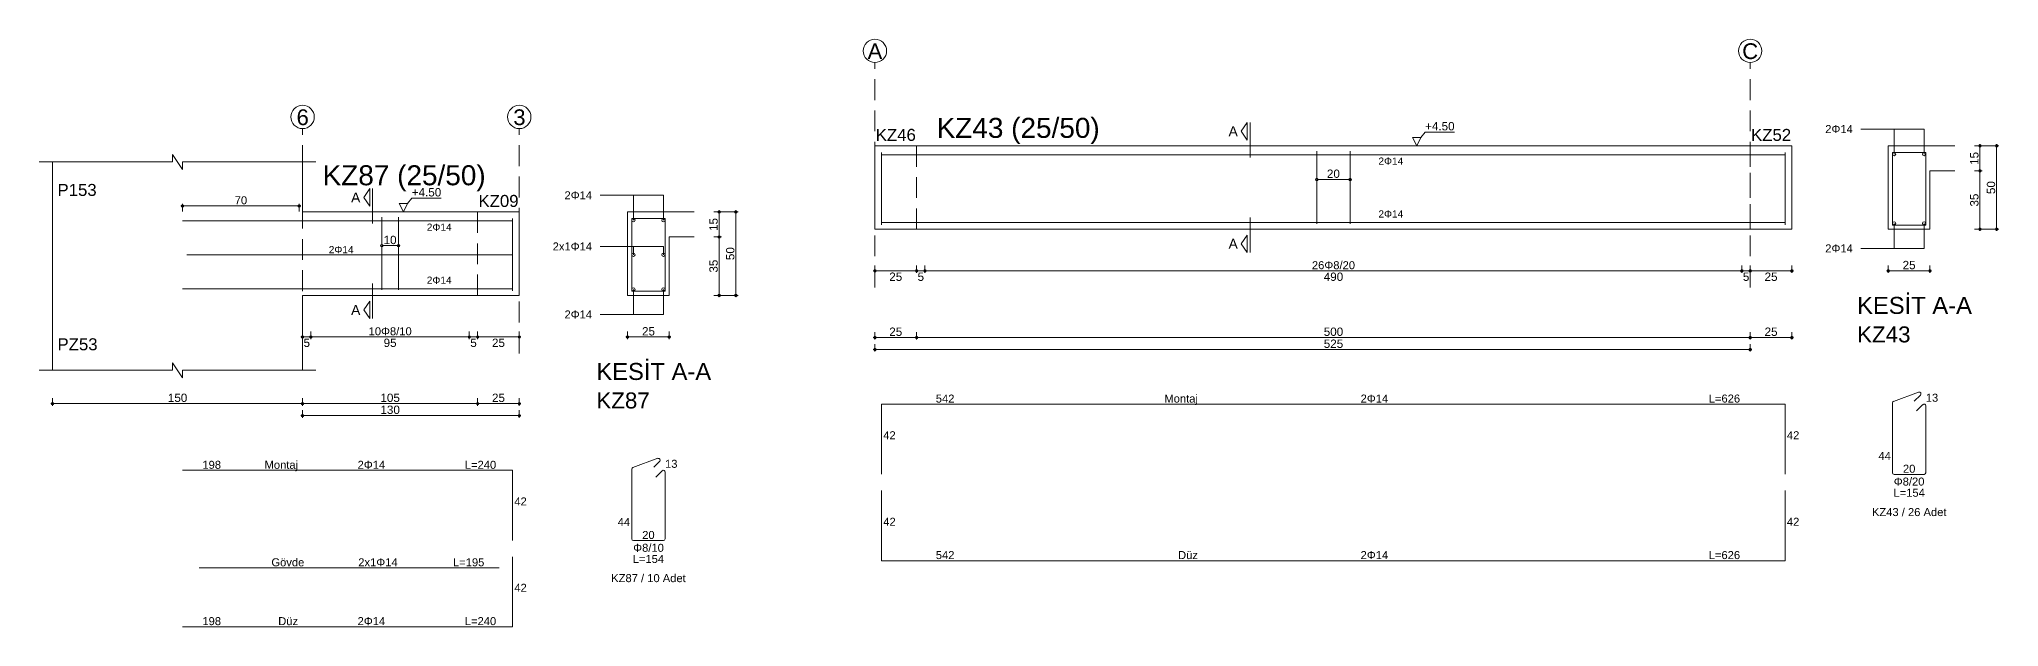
# Model space of a CAD drawing. Header units: millimetres. Extents: x 23801 to 80069, y 9628 to 14137.
# Drawn here: x 36555 to 38318, y 9748 to 10277 of the extents above; entities that cross this region are included whole.
import ezdxf

# ---------------------------------------------------------------- set-up
doc = ezdxf.new("R2010")
doc.units = ezdxf.units.MM
doc.linetypes.add('DASHDOT2', pattern=[12.7, 6.35, -3.175, 0, -3.175])
doc.linetypes.add('DASHED4', pattern=[18.75, 12.5, -6.25])
doc.layers.add('aks', color=251, linetype='DASHDOT2', lineweight=35)
for name, color, linetype in [('Donatı Topl. Uzun. Yazısı', 7, 'Continuous'), ('Donatı Uz. Yazısı', 7, 'Continuous'), ('Donatı Yazısı', 7, 'Continuous'), ('Donatı Çizgisi', 7, 'Continuous'), ('Kiriş', 7, 'Continuous'), ('Standart', 7, 'Continuous'), ('Ölçülendirme', 7, 'Continuous')]:
    doc.layers.add(name, color=color, linetype=linetype)
doc.styles.add('arial_1_18', font='arial.ttf', dxfattribs={"height": 0.2})

# ---------------------------------------------------------------- blocks, each defined once
blk = doc.blocks.new('IDE1071Entity7297')
at = {"layer": 'aks', "color": 30, "linetype": 'DASHED4', "lineweight": 5}
for points in [[(25734.9, 2001.7), (25734.9, 2136.7)], [(26259.9, 2001.7), (26259.9, 2136.7)]]:
    blk.add_lwpolyline(points, dxfattribs=at)
at = {"layer": 'aks', "color": 1, "linetype": 'Continuous', "lineweight": 5}
for centre in [(25734.9, 2143.7), (26259.9, 2143.7)]:
    blk.add_circle(centre, 7, dxfattribs=at)
at = {"layer": 'Donatı Çizgisi', "color": 5, "linetype": 'Continuous', "lineweight": 5}
for points in [[(25738.9, 2039.3), (25738.9, 2082.7)], [(25738.9, 2081.3), (26280.9, 2081.3)], [(25999.9, 2039.9), (25999.9, 2083.5)], [(26019.9, 2039.9), (26019.9, 2083.5)], [(26280.9, 2039.3), (26280.9, 2082.7)], [(26345.2, 2039.2), (26345.2, 2082.8)], [(26345.2, 2082.8), (26365.2, 2082.8)], [(26365.2, 2039.2), (26365.2, 2082.8)], [(25738.9, 2040.7), (26280.9, 2040.7)], [(26345.2, 2039.2), (26365.2, 2039.2)], [(25738.9, 1889.7), (25738.9, 1931.7)], [(25738.9, 1931.7), (26280.9, 1931.7)], [(26280.9, 1889.7), (26280.9, 1931.7)], [(26345.2, 1890.6), (26345.2, 1932.5)], [(26345.9, 1933.4), (26360.9, 1938.9)], [(26358.3, 1933.6), (26362, 1937.2)], [(26359.7, 1927.7), (26363.5, 1931.5)], [(26365.2, 1890.6), (26365.2, 1930.7)], [(26346.2, 1889.6), (26364.2, 1889.6)], [(25738.9, 1837.8), (25738.9, 1879.9)], [(26280.9, 1837.8), (26280.9, 1879.9)], [(25738.9, 1837.8), (26280.9, 1837.8)]]:
    blk.add_lwpolyline(points, dxfattribs=at)
for centre in [(26346.2, 2081.8), (26364.2, 2081.8), (26346.2, 2040.2), (26364.2, 2040.2)]:
    blk.add_circle(centre, 1, dxfattribs=at)
for centre, start, end in [((26346.2, 1932.5), 110, 180), ((26361.3, 1937.9), 315, 110), ((26364.2, 1930.7), 0, 135), ((26346.2, 1890.6), 180, 270), ((26364.2, 1890.6), 270, 0)]:
    blk.add_arc(centre, 1.02, start, end, dxfattribs=at)
at = {"layer": 'Kiriş', "color": 1, "linetype": 'DASHED4', "lineweight": 5}
for points in [[(25734.9, 2036.7), (25734.9, 2086.7)], [(25759.9, 2036.7), (25759.9, 2086.7)], [(26259.9, 2036.7), (26259.9, 2086.7)], [(26284.9, 2036.7), (26284.9, 2086.7)]]:
    blk.add_lwpolyline(points, dxfattribs=at)
at = {"layer": 'Kiriş', "color": 1, "linetype": 'Continuous', "lineweight": 5}
for points in [[(25734.9, 2086.7), (26284.9, 2086.7)], [(25734.9, 2036.7), (25734.9, 2086.7)], [(26284.9, 2036.7), (26284.9, 2086.7)], [(26342.7, 2036.7), (26342.7, 2086.7)], [(26342.7, 2086.7), (26382.7, 2086.7)], [(26367.7, 2071.7), (26382.7, 2071.7)], [(26367.7, 2036.7), (26367.7, 2071.7)], [(25734.9, 2036.7), (26284.9, 2036.7)], [(26342.7, 2036.7), (26367.7, 2036.7)]]:
    blk.add_lwpolyline(points, dxfattribs=at)
at = {"layer": 'Ölçülendirme', "color": 1, "linetype": 'Continuous', "lineweight": 5}
for points in [[(25954.6, 2095.5), (25958.1, 2100.7)], [(25958.1, 2090.2), (25954.6, 2095.5)], [(25958.1, 2090.2), (25958.1, 2100.7)], [(25959.9, 2079.7), (25959.9, 2100.7)], [(26062.4, 2091.7), (26064.9, 2095)], [(26064.9, 2095), (26082.6, 2095)], [(26326.2, 2096.8), (26364.2, 2096.8)], [(26346.2, 2081.8), (26346.2, 2096.8)], [(26364.2, 2081.8), (26364.2, 2096.8)], [(26059.9, 2086.7), (26057.4, 2091.7)], [(26057.4, 2091.7), (26062.4, 2091.7)], [(26062.4, 2091.7), (26059.9, 2086.7)], [(26059.9, 2086.7), (26059.9, 2086.7)], [(26394.5, 2086.7), (26409, 2086.7)], [(26397.7, 2035.7), (26397.7, 2087.7)], [(26407.7, 2035.7), (26407.7, 2087.7)], [(26394.5, 2071.7), (26399, 2071.7)], [(25999.9, 2066.5), (26019.9, 2066.5)], [(25959.9, 2022.7), (25959.9, 2043.7)], [(26346.2, 2025.2), (26346.2, 2040.2)], [(26364.2, 2025.2), (26364.2, 2040.2)], [(26394.5, 2036.7), (26409, 2036.7)], [(25954.6, 2028), (25958.1, 2033.2)], [(25958.1, 2022.7), (25954.6, 2028)], [(25958.1, 2022.7), (25958.1, 2033.2)], [(26326.2, 2025.2), (26364.2, 2025.2)], [(25733.9, 2011.7), (26285.9, 2011.7)], [(25734.9, 2010.5), (25734.9, 2015)], [(25759.9, 2010.5), (25759.9, 2015)], [(25764.9, 2010.5), (25764.9, 2015)], [(26254.9, 2010.5), (26254.9, 2015)], [(26259.9, 2010.5), (26259.9, 2015)], [(26284.9, 2010.5), (26284.9, 2015)], [(26341.7, 2011.7), (26368.7, 2011.7)], [(26342.7, 2010.5), (26342.7, 2015)], [(26367.7, 2010.5), (26367.7, 2015)], [(25734.9, 1970.5), (25734.9, 1975)], [(25759.9, 1970.5), (25759.9, 1975)], [(26259.9, 1970.5), (26259.9, 1975)], [(26284.9, 1970.5), (26284.9, 1975)], [(25733.9, 1971.7), (26285.9, 1971.7)], [(25733.9, 1964.5), (26260.9, 1964.5)], [(25734.9, 1963.3), (25734.9, 1967.8)], [(26259.9, 1963.3), (26259.9, 1967.8)]]:
    blk.add_lwpolyline(points, dxfattribs=at)
for centre in [(26397.7, 2086.7), (26407.7, 2086.7), (26397.7, 2071.7), (25999.9, 2066.5), (26019.9, 2066.5), (26397.7, 2036.7), (26407.7, 2036.7), (25734.9, 2011.7), (25759.9, 2011.7), (25759.9, 2011.7), (25764.9, 2011.7), (25764.9, 2011.7), (26254.9, 2011.7), (26254.9, 2011.7), (26259.9, 2011.7), (26259.9, 2011.7), (26284.9, 2011.7), (26342.7, 2011.7), (26367.7, 2011.7), (25734.9, 1971.7), (25734.9, 1964.5), (25759.9, 1971.7), (25759.9, 1971.7), (26259.9, 1971.7), (26259.9, 1971.7), (26259.9, 1964.5), (26284.9, 1971.7)]:
    blk.add_circle(centre, 0.75, dxfattribs=at)
at = {"layer": 'aks', "color": 1, "linetype": 'Continuous', "lineweight": 5, "style": 'arial_1_18'}
for s, p in [('A', (25730.5, 2138.8)), ('C', (26255.1, 2138.8))]:
    blk.add_text(s, height=9.45, dxfattribs=at).set_placement(p)
at = {"layer": 'Donatı Topl. Uzun. Yazısı', "color": 1, "linetype": 'Continuous', "lineweight": 5, "style": 'arial_1_18'}
for s, p in [('L=626', (26235, 1932.7)), ('L=154', (26345.8, 1876.2)), ('L=626', (26235, 1838.8))]:
    blk.add_text(s, height=4.8, dxfattribs=at).set_placement(p)
at = {"layer": 'Donatı Uz. Yazısı', "color": 1, "linetype": 'Continuous', "lineweight": 5, "style": 'arial_1_18'}
for s, p in [('542', (25771.4, 1932.7)), ('13', (26365.2, 1933.2)), ('42', (25739.9, 1910.7)), ('42', (26281.9, 1910.7)), ('44', (26336.8, 1898.3)), ('20', (26351.5, 1890.6)), ('42', (25739.9, 1858.8)), ('42', (26281.9, 1858.8)), ('542', (25771.4, 1838.8))]:
    blk.add_text(s, height=4.8, dxfattribs=at).set_placement(p)
at = {"layer": 'Donatı Yazısı', "color": 5, "linetype": 'Continuous', "lineweight": 5, "style": 'arial_1_18'}
for s, p in [('2Φ14', (26304.9, 2094.4)), ('2Φ14', (26304.9, 2022.8)), ('2Φ14', (26026.2, 1932.7)), ('Φ8/20', (26346, 1882.9)), ('KZ43 / 26 Adet', (26332.9, 1864.6)), ('2Φ14', (26026.2, 1838.8))]:
    blk.add_text(s, height=4.8, dxfattribs=at).set_placement(p)
for p in [(26036.9, 2075.4), (26036.9, 2043.7)]:
    blk.add_text('2Φ14', height=4.32, rotation=360, dxfattribs=at).set_placement(p)
at = {"layer": 'Donatı Yazısı', "color": 1, "linetype": 'Continuous', "lineweight": 5, "style": 'arial_1_18'}
for s, p in [('Montaj', (25908.5, 1932.7)), ('Düz', (25916.7, 1838.8))]:
    blk.add_text(s, height=4.8, dxfattribs=at).set_placement(p)
at = {"layer": 'Kiriş', "color": 1, "linetype": 'Continuous', "lineweight": 5, "style": 'arial_1_18'}
for s, height, p in [('KZ43 (25/50)', 12, (25771.9, 2091.5)), ('KZ46', 7.2, (25735.4, 2089.7)), ('KZ52', 7.2, (26260.4, 2089.7)), ('KESİT A-A', 10.2, (26324, 1985.9)), ('KZ43', 9.6, (26324, 1968.8))]:
    blk.add_text(s, height=height, dxfattribs=at).set_placement(p)
at = {"layer": 'Ölçülendirme', "color": 1, "linetype": 'Continuous', "lineweight": 5, "style": 'arial_1_18'}
for s, height, p in [('A', 5.95, (25947, 2092.5)), ('+4.50', 5, (26064.9, 2096)), ('A', 5.95, (25947, 2025)), ('25', 5, (25743.5, 2005.7)), ('5', 5, (25760.5, 2005.7)), ('490', 5, (26004.1, 2005.7)), ('5', 5, (26255.5, 2005.7)), ('25', 5, (26268.5, 2005.7)), ('25', 5, (26351.3, 2012.7)), ('25', 5, (25743.5, 1972.7)), ('500', 5, (26004.1, 1972.7)), ('25', 5, (26268.5, 1972.7)), ('525', 5, (26004.1, 1965.5))]:
    blk.add_text(s, height=height, dxfattribs=at).set_placement(p)
for s, rotation, p in [('15', 90, (26396.8, 2075.3)), ('20', 360, (26006, 2067.5)), ('35', 90, (26396.8, 2050.3)), ('50', 90, (26406.8, 2057.8))]:
    blk.add_text(s, height=5, rotation=rotation, dxfattribs=at).set_placement(p)
at = {"layer": 'Ölçülendirme', "color": 5, "linetype": 'Continuous', "lineweight": 5, "style": 'arial_1_18'}
blk.add_text('26Φ8/20', height=4.8, dxfattribs=at).set_placement((25997, 2012.7))
blk = doc.blocks.new('IDE1071Entity7335')
at = {"layer": 'aks', "color": 30, "linetype": 'DASHED4', "lineweight": 5}
for points in [[(27744.8, 1633.6), (27744.8, 1768.6)], [(27874.8, 1633.6), (27874.8, 1768.6)]]:
    blk.add_lwpolyline(points, dxfattribs=at)
at = {"layer": 'aks', "color": 1, "linetype": 'Continuous', "lineweight": 5}
for centre in [(27744.8, 1775.6), (27874.8, 1775.6)]:
    blk.add_circle(centre, 7, dxfattribs=at)
at = {"layer": 'Donatı Çizgisi', "color": 5, "linetype": 'Continuous', "lineweight": 5}
for points in [[(27672.8, 1713.2), (27870.8, 1713.2)], [(27792.3, 1671.8), (27792.3, 1715.4)], [(27802.3, 1671.8), (27802.3, 1715.4)], [(27870.8, 1671.2), (27870.8, 1714.6)], [(27942.2, 1671.1), (27942.2, 1714.6)], [(27942.2, 1714.6), (27962.2, 1714.6)], [(27962.2, 1671.1), (27962.2, 1714.6)], [(27675.3, 1692.9), (27870.3, 1692.9)], [(27672.8, 1672.5), (27870.8, 1672.5)], [(27942.2, 1671.1), (27962.2, 1671.1)], [(27672.8, 1563.6), (27870.8, 1563.6)], [(27870.8, 1521.5), (27870.8, 1563.6)], [(27942.2, 1522.5), (27942.2, 1564.3)], [(27942.9, 1565.3), (27957.9, 1570.8)], [(27955.4, 1565.4), (27959, 1569.1)], [(27956.7, 1559.5), (27960.5, 1563.3)], [(27962.2, 1522.5), (27962.2, 1562.6)], [(27943.3, 1521.5), (27961.2, 1521.5)], [(27682.8, 1505), (27862.8, 1505)], [(27870.8, 1469.7), (27870.8, 1511.7)], [(27672.8, 1469.7), (27870.8, 1469.7)]]:
    blk.add_lwpolyline(points, dxfattribs=at)
for centre in [(27943.2, 1713.6), (27961.2, 1713.6), (27943.2, 1692.9), (27961.2, 1692.9), (27943.2, 1672.1), (27961.2, 1672.1)]:
    blk.add_circle(centre, 1, dxfattribs=at)
for centre, start, end in [((27943.3, 1564.3), 110, 180), ((27958.3, 1569.8), 315, 110), ((27961.2, 1562.6), 0, 135), ((27943.3, 1522.5), 180, 270), ((27961.2, 1522.5), 270, 0)]:
    blk.add_arc(centre, 1.02, start, end, dxfattribs=at)
at = {"layer": 'Kiriş', "color": 1, "linetype": 'Continuous', "lineweight": 5}
for points in [[(27666.8, 1748.6), (27666.8, 1753.1)], [(27672.8, 1744.1), (27666.8, 1753.1)], [(27586.8, 1748.6), (27666.8, 1748.6)], [(27594.8, 1623.6), (27594.8, 1748.6)], [(27672.8, 1744.1), (27672.8, 1748.6)], [(27672.8, 1748.6), (27752.8, 1748.6)], [(27744.8, 1718.6), (27744.8, 1748.6)], [(27744.8, 1718.6), (27874.8, 1718.6)], [(27874.8, 1668.5), (27874.8, 1718.6)], [(27939.7, 1668.5), (27939.7, 1718.6)], [(27939.7, 1718.6), (27979.7, 1718.6)], [(27964.7, 1703.6), (27979.7, 1703.6)], [(27964.7, 1668.5), (27964.7, 1703.6)], [(27744.8, 1668.5), (27874.8, 1668.5)], [(27744.8, 1623.6), (27744.8, 1668.5)], [(27939.7, 1668.5), (27964.7, 1668.5)], [(27586.8, 1623.6), (27666.8, 1623.6)], [(27672.8, 1619.1), (27666.8, 1628.1)], [(27666.8, 1623.6), (27666.8, 1628.1)], [(27672.8, 1623.6), (27752.8, 1623.6)], [(27672.8, 1619.1), (27672.8, 1623.6)]]:
    blk.add_lwpolyline(points, dxfattribs=at)
at = {"layer": 'Kiriş', "color": 1, "linetype": 'DASHED4', "lineweight": 5}
for points in [[(27849.8, 1668.5), (27849.8, 1718.6)], [(27874.8, 1668.5), (27874.8, 1718.6)]]:
    blk.add_lwpolyline(points, dxfattribs=at)
at = {"layer": 'Ölçülendirme', "color": 1, "linetype": 'Continuous', "lineweight": 5}
for points in [[(27781.6, 1727.3), (27785.1, 1732.6)], [(27785.1, 1722.1), (27785.1, 1732.6)], [(27786.8, 1711.6), (27786.8, 1732.6)], [(27923.2, 1728.6), (27961.2, 1728.6)], [(27943.2, 1713.6), (27943.2, 1728.6)], [(27961.2, 1713.6), (27961.2, 1728.6)], [(27671.8, 1722.2), (27743.8, 1722.2)], [(27672.8, 1718.9), (27672.8, 1723.4)], [(27742.8, 1718.9), (27742.8, 1723.4)], [(27785.1, 1722.1), (27781.6, 1727.3)], [(27805.3, 1718.6), (27802.8, 1723.6)], [(27802.8, 1723.6), (27807.8, 1723.6)], [(27807.8, 1723.6), (27805.3, 1718.6)], [(27805.3, 1718.6), (27805.3, 1718.6)], [(27807.8, 1723.6), (27810.3, 1726.9)], [(27810.3, 1726.9), (27828, 1726.9)], [(27991.5, 1718.6), (28006, 1718.6)], [(27994.7, 1667.6), (27994.7, 1719.6)], [(28004.7, 1667.6), (28004.7, 1719.6)], [(27792.3, 1698.4), (27802.3, 1698.4)], [(27923.2, 1697.9), (27961.2, 1697.9)], [(27943.2, 1692.9), (27943.2, 1697.9)], [(27961.2, 1692.9), (27961.2, 1697.9)], [(27991.5, 1703.6), (27996, 1703.6)], [(27786.8, 1654.6), (27786.8, 1675.6)], [(27943.2, 1657.1), (27943.2, 1672.1)], [(27961.2, 1657.1), (27961.2, 1672.1)], [(27781.6, 1659.8), (27785.1, 1665.1)], [(27785.1, 1654.6), (27781.6, 1659.8)], [(27785.1, 1654.6), (27785.1, 1665.1)], [(27991.5, 1668.5), (28006, 1668.5)], [(27744.8, 1642.3), (27744.8, 1646.8)], [(27749.8, 1642.3), (27749.8, 1646.8)], [(27844.8, 1642.3), (27844.8, 1646.8)], [(27849.8, 1642.3), (27849.8, 1646.8)], [(27874.8, 1642.3), (27874.8, 1646.8)], [(27923.2, 1657.1), (27961.2, 1657.1)], [(27939.7, 1642.3), (27939.7, 1646.8)], [(27964.7, 1642.3), (27964.7, 1646.8)], [(27743.8, 1643.6), (27875.8, 1643.6)], [(27938.7, 1643.6), (27965.7, 1643.6)], [(27593.8, 1603.6), (27875.8, 1603.6)], [(27594.8, 1602.3), (27594.8, 1606.8)], [(27744.8, 1602.3), (27744.8, 1606.8)], [(27744.8, 1595.1), (27744.8, 1599.6)], [(27849.8, 1602.3), (27849.8, 1606.8)], [(27874.8, 1602.3), (27874.8, 1606.8)], [(27874.8, 1595.1), (27874.8, 1599.6)], [(27743.8, 1596.4), (27875.8, 1596.4)]]:
    blk.add_lwpolyline(points, dxfattribs=at)
for centre in [(27672.8, 1722.2), (27742.8, 1722.2), (27994.7, 1718.6), (28004.7, 1718.6), (27994.7, 1703.6), (27792.3, 1698.4), (27802.3, 1698.4), (27994.7, 1668.5), (28004.7, 1668.5), (27744.8, 1643.6), (27749.8, 1643.6), (27749.8, 1643.6), (27844.8, 1643.6), (27844.8, 1643.6), (27849.8, 1643.6), (27849.8, 1643.6), (27874.8, 1643.6), (27939.7, 1643.6), (27964.7, 1643.6), (27594.8, 1603.6), (27744.8, 1603.6), (27744.8, 1603.6), (27849.8, 1603.6), (27849.8, 1603.6), (27874.8, 1603.6), (27744.8, 1596.4), (27874.8, 1596.4)]:
    blk.add_circle(centre, 0.75, dxfattribs=at)
at = {"layer": 'aks', "color": 1, "linetype": 'Continuous', "lineweight": 5, "style": 'arial_1_18'}
for s, p in [('6', (27741.2, 1770.7)), ('3', (27871.2, 1770.7))]:
    blk.add_text(s, height=9.45, dxfattribs=at).set_placement(p)
at = {"layer": 'Donatı Topl. Uzun. Yazısı', "color": 1, "linetype": 'Continuous', "lineweight": 5, "style": 'arial_1_18'}
for s, p in [('L=240', (27842.1, 1564.5)), ('L=195', (27835, 1506)), ('L=154', (27942.8, 1508)), ('L=240', (27842.1, 1470.7))]:
    blk.add_text(s, height=4.8, dxfattribs=at).set_placement(p)
at = {"layer": 'Donatı Uz. Yazısı', "color": 1, "linetype": 'Continuous', "lineweight": 5, "style": 'arial_1_18'}
for s, p in [('198', (27684.7, 1564.5)), ('13', (27962.2, 1565.1)), ('42', (27871.8, 1542.5)), ('44', (27933.8, 1530.2)), ('20', (27948.5, 1522.4)), ('42', (27871.8, 1490.7)), ('198', (27684.7, 1470.7))]:
    blk.add_text(s, height=4.8, dxfattribs=at).set_placement(p)
at = {"layer": 'Donatı Yazısı', "color": 5, "linetype": 'Continuous', "lineweight": 5, "style": 'arial_1_18'}
for s, p in [('2Φ14', (27901.9, 1726.2)), ('2x1Φ14', (27894.8, 1695.5)), ('2Φ14', (27901.9, 1654.7)), ('2Φ14', (27777.8, 1564.5)), ('Φ8/10', (27943.1, 1514.7)), ('2x1Φ14', (27778.2, 1506)), ('KZ87 / 10 Adet', (27929.9, 1496.5)), ('2Φ14', (27777.8, 1470.7))]:
    blk.add_text(s, height=4.8, dxfattribs=at).set_placement(p)
for p in [(27819.3, 1707.3), (27760.5, 1693.8), (27819.3, 1675.5)]:
    blk.add_text('2Φ14', height=4.32, rotation=360, dxfattribs=at).set_placement(p)
at = {"layer": 'Donatı Yazısı', "color": 1, "linetype": 'Continuous', "lineweight": 5, "style": 'arial_1_18'}
for s, p in [('Montaj', (27722, 1564.5)), ('Gövde', (27726.1, 1506)), ('Düz', (27730.2, 1470.7))]:
    blk.add_text(s, height=4.8, dxfattribs=at).set_placement(p)
at = {"layer": 'Kiriş', "color": 1, "linetype": 'Continuous', "lineweight": 5, "style": 'arial_1_18'}
for s, height, p in [('KZ87 (25/50)', 12, (27756.8, 1734.6)), ('P153', 7.2, (27597.8, 1728.2)), ('KZ09', 7.2, (27850.3, 1721.6)), ('PZ53', 7.2, (27597.8, 1635.6)), ('KESİT A-A', 10.2, (27921, 1617.8)), ('KZ87', 9.6, (27921, 1600.7))]:
    blk.add_text(s, height=height, dxfattribs=at).set_placement(p)
at = {"layer": 'Ölçülendirme', "color": 1, "linetype": 'Continuous', "lineweight": 5, "style": 'arial_1_18'}
for s, height, p in [('70', 4.8, (27704.1, 1723.2)), ('A', 5.95, (27773.9, 1724.3)), ('+4.50', 5, (27810.3, 1727.9)), ('A', 5.95, (27773.9, 1656.8)), ('25', 5, (27948.4, 1644.5)), ('5', 5, (27745.4, 1637.6)), ('95', 5, (27793.4, 1637.6)), ('5', 5, (27845.4, 1637.6)), ('25', 5, (27858.4, 1637.6)), ('150', 5, (27664, 1604.6)), ('105', 5, (27791.5, 1604.6)), ('130', 5, (27791.5, 1597.4)), ('25', 5, (27858.4, 1604.6))]:
    blk.add_text(s, height=height, dxfattribs=at).set_placement(p)
for s, rotation, p in [('10', 360, (27793.4, 1699.3)), ('15', 90, (27993.8, 1707.2)), ('50', 90, (28003.8, 1689.7)), ('35', 90, (27993.8, 1682.2))]:
    blk.add_text(s, height=5, rotation=rotation, dxfattribs=at).set_placement(p)
at = {"layer": 'Ölçülendirme', "color": 5, "linetype": 'Continuous', "lineweight": 5, "style": 'arial_1_18'}
blk.add_text('10Φ8/10', height=4.8, dxfattribs=at).set_placement((27784.4, 1644.6))

msp = doc.modelspace()

# ---------------------------------------------------------------- block references
at = {"layer": 'Standart', "xscale": 1.5, "yscale": 1.5, "zscale": 1.5}
for name, p in [('IDE1071Entity7297', (-1295.3, 7051.2)), ('IDE1071Entity7335', (-4825.1, 7543.9))]:
    msp.add_blockref(name, p, dxfattribs=at)

doc.saveas('drawing.dxf')
